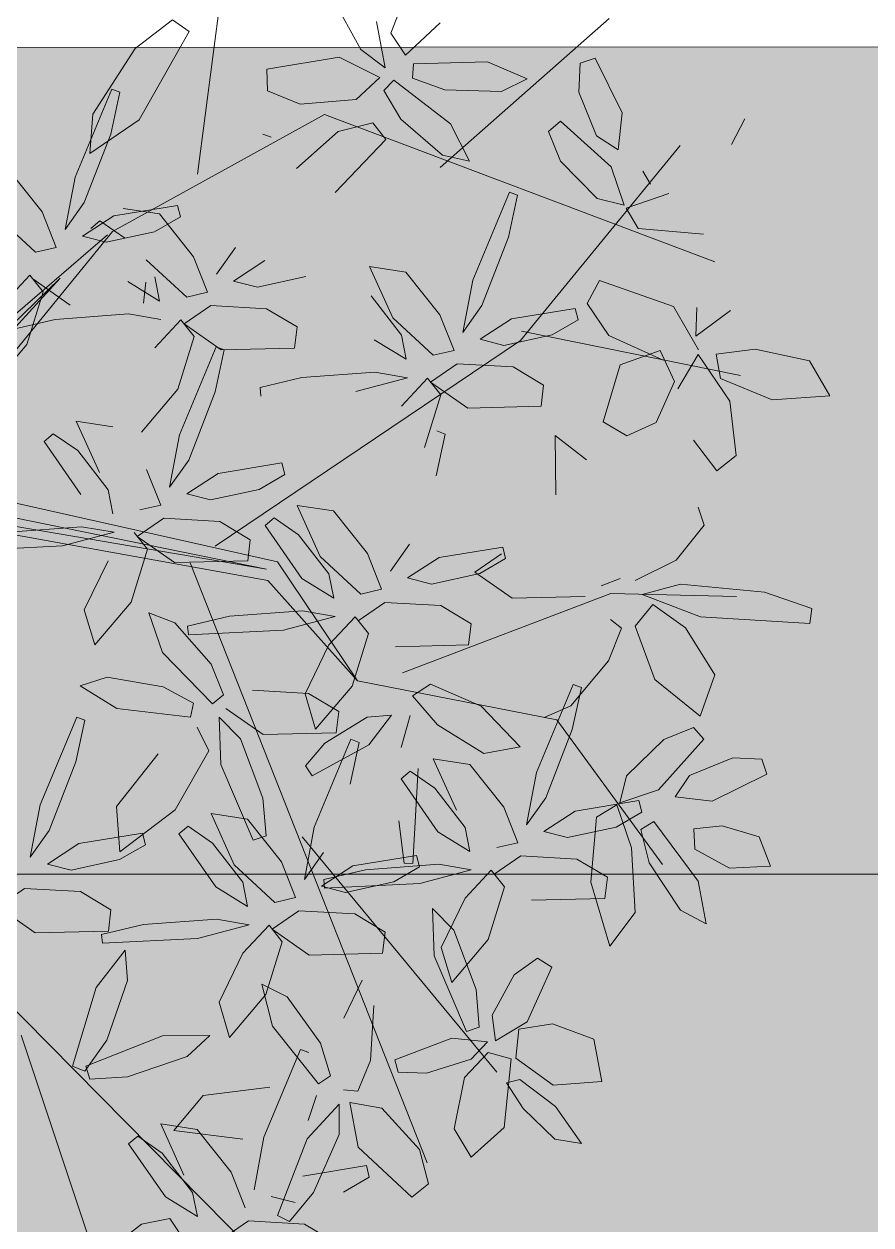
# Model space of a CAD drawing. Header units: metres. Extents: x 349703 to 349913, y 9282546 to 9282694.
# Drawn here: x 349805.421 to 349806.451, y 9282625.291 to 9282626.75 of the extents above; entities that cross this region are included whole.
import ezdxf

# ---------------------------------------------------------------- set-up
doc = ezdxf.new("R2010")
doc.units = ezdxf.units.M
doc.header["$LTSCALE"] = 0.25
doc.layers.add('AREA-VERDE', color=3, linetype='CONTINUOUS', lineweight=9)
doc.layers.add('ARQ-FONDO', color=253, linetype='CONTINUOUS', lineweight=9)

# ---------------------------------------------------------------- blocks, each defined once
blk = doc.blocks.new('ARR2')
at = {"layer": 'ARQ-FONDO', "lineweight": 5}
for p, q in [((2741.5187, 1214.8365), (2741.6275, 1215.6613)), ((2741.8584, 1215.0838), (2741.902, 1215.195)), ((2741.7521, 1215.1527), (2741.8057, 1215.0554)), ((2741.4748, 1215.1076), (2741.4091, 1215.057)), ((2741.5043, 1215.0867), (2741.4748, 1215.1076)), ((2741.8486, 1215.0229), (2741.8337, 1215.1046)), ((2741.9455, 1215.1019), (2741.8846, 1215.0455)), ((2741.9454, 1214.8481), (2742.2422, 1215.1094)), ((2741.4162, 1214.9316), (2741.5043, 1215.0867)), ((2741.8846, 1215.0455), (2741.8584, 1215.0838)), ((2741.4091, 1215.057), (2741.3349, 1214.9418)), ((2741.768, 1215.0419), (2741.641, 1215.0204)), ((2741.8393, 1215.006), (2741.768, 1215.0419)), ((2741.8057, 1215.0554), (2741.8486, 1215.0229)), ((2742.2178, 1215.04), (2742.1915, 1215.0311)), ((2742.2652, 1214.9437), (2742.2178, 1215.04)), ((2741.641, 1215.0204), (2741.6419, 1214.9829)), ((2741.8986, 1215.03), (2741.8968, 1215.005)), ((2742.0286, 1215.0333), (2741.8986, 1215.03)), ((2742.0983, 1215.0034), (2742.0286, 1215.0333)), ((2742.1915, 1215.0311), (2742.1891, 1214.98)), ((2741.7975, 1214.9675), (2741.8393, 1215.006)), ((2741.8636, 1215.0014), (2741.8465, 1214.9832)), ((2741.9635, 1214.9248), (2741.8636, 1215.0014)), ((2741.8968, 1215.005), (2741.9534, 1214.9843)), ((2742.0533, 1214.9815), (2742.0983, 1215.0034)), ((2741.3037, 1214.8311), (2741.3682, 1214.9854)), ((2741.3825, 1214.9802), (2741.3665, 1214.9065)), ((2741.3682, 1214.9854), (2741.3825, 1214.9802)), ((2741.6419, 1214.9829), (2741.6994, 1214.959)), ((2741.8465, 1214.9832), (2741.8759, 1214.9326)), ((2741.9534, 1214.9843), (2742.0533, 1214.9815)), ((2742.1891, 1214.98), (2742.22, 1214.9038)), ((2741.6994, 1214.959), (2741.7975, 1214.9675)), ((2741.3349, 1214.9418), (2741.3299, 1214.8724)), ((2741.3299, 1214.8724), (2741.4162, 1214.9316)), ((2741.3693, 1214.7358), (2741.7422, 1214.9411)), ((2741.7422, 1214.9411), (2742.4277, 1214.6823)), ((2741.8759, 1214.9326), (2741.9493, 1214.8697)), ((2742.2579, 1214.879), (2742.2652, 1214.9437)), ((2742.457, 1214.8885), (2742.4807, 1214.9334)), ((2741.7663, 1214.9113), (2741.6928, 1214.8459)), ((2741.8267, 1214.9266), (2741.7663, 1214.9113)), ((2741.8498, 1214.897), (2741.8267, 1214.9266)), ((2741.997, 1214.8592), (2741.9635, 1214.9248)), ((2742.1566, 1214.9296), (2742.1357, 1214.9112)), ((2742.1357, 1214.9112), (2742.1569, 1214.8589)), ((2742.2457, 1214.8494), (2742.1566, 1214.9296)), ((2741.3665, 1214.9065), (2741.3199, 1214.7864)), ((2741.6338, 1214.9067), (2741.6481, 1214.9014)), ((2741.7609, 1214.8039), (2741.8498, 1214.897)), ((2742.22, 1214.9038), (2742.2579, 1214.879)), ((2741.9493, 1214.8697), (2741.997, 1214.8592)), ((2742.0863, 1214.5442), (2742.3668, 1214.8866)), ((2742.1569, 1214.8589), (2742.2212, 1214.7932)), ((2742.2684, 1214.7816), (2742.2457, 1214.8494)), ((2741.1863, 1214.8451), (2741.246, 1214.7701)), ((2741.2863, 1214.739), (2741.3037, 1214.8311)), ((2742.3013, 1214.8415), (2742.3149, 1214.8188)), ((2742.0026, 1214.6501), (2742.0671, 1214.8044)), ((2742.0671, 1214.8044), (2742.0814, 1214.7992)), ((2741.3199, 1214.7864), (2741.2863, 1214.739)), ((2742.0814, 1214.7992), (2742.0654, 1214.7255)), ((2742.2212, 1214.7932), (2742.2684, 1214.7816)), ((2742.3472, 1214.8022), (2742.272, 1214.7764)), ((2741.2343, 1214.699), (2741.1631, 1214.7648)), ((2741.246, 1214.7701), (2741.2708, 1214.7075)), ((2741.3166, 1214.7272), (2741.3718, 1214.7631)), ((2741.3718, 1214.7631), (2741.4836, 1214.7814)), ((2741.388, 1214.7761), (2741.4519, 1214.7663)), ((2741.4519, 1214.7663), (2741.5116, 1214.6913)), ((2741.4836, 1214.7814), (2741.4889, 1214.7612)), ((2742.272, 1214.7764), (2742.2932, 1214.7405)), ((2741.3315, 1214.7407), (2741.3475, 1214.7541)), ((2741.3475, 1214.7541), (2741.3907, 1214.7245)), ((2741.4889, 1214.7612), (2741.4436, 1214.735)), ((2742.2932, 1214.7405), (2742.4079, 1214.731)), ((2740.9352, 1214.3642), (2741.3605, 1214.7299)), ((2741.0145, 1214.2999), (2741.3693, 1214.7358)), ((2741.3584, 1214.7165), (2741.3166, 1214.7272)), ((2741.4436, 1214.735), (2741.3584, 1214.7165)), ((2742.0654, 1214.7255), (2742.0188, 1214.6054)), ((2741.2708, 1214.7075), (2741.2343, 1214.699)), ((2741.5855, 1214.7076), (2741.552, 1214.6603)), ((2741.4999, 1214.6202), (2741.4287, 1214.686)), ((2741.5116, 1214.6913), (2741.5364, 1214.6287)), ((2741.5822, 1214.6484), (2741.6374, 1214.6843)), ((2741.1783, 1214.6098), (2741.2242, 1214.6591)), ((2741.2242, 1214.6591), (2741.2476, 1214.6298)), ((2741.7092, 1214.6562), (2741.6241, 1214.6378)), ((2741.8213, 1214.6739), (2741.8852, 1214.6641)), ((2741.862, 1214.5838), (2741.8213, 1214.6739)), ((2741.8852, 1214.6641), (2741.9449, 1214.5891)), ((2741.2773, 1214.6535), (2740.9696, 1214.317)), ((2740.9715, 1214.3555), (2741.2773, 1214.6535)), ((2741.2296, 1214.6521), (2741.295, 1214.6064)), ((2741.4523, 1214.6132), (2741.3962, 1214.6476)), ((2741.4237, 1214.6095), (2741.4282, 1214.6467)), ((2741.444, 1214.6556), (2741.4523, 1214.6132)), ((2741.6241, 1214.6378), (2741.5822, 1214.6484)), ((2741.9852, 1214.558), (2742.0026, 1214.6501)), ((2742.2254, 1214.6493), (2742.2034, 1214.6091)), ((2742.3553, 1214.6039), (2742.2254, 1214.6493)), ((2741.2476, 1214.6298), (2741.2188, 1214.5372)), ((2741.5364, 1214.6287), (2741.4999, 1214.6202)), ((2741.8239, 1214.6223), (2741.8772, 1214.5534)), ((2741.5421, 1214.6055), (2741.4952, 1214.5734)), ((2741.6404, 1214.5999), (2741.5421, 1214.6055)), ((2741.6938, 1214.568), (2741.6404, 1214.5999)), ((2742.0188, 1214.6054), (2741.9852, 1214.558)), ((2742.0707, 1214.5821), (2742.1825, 1214.6004)), ((2742.1825, 1214.6004), (2742.1877, 1214.5802)), ((2742.2034, 1214.6091), (2742.2417, 1214.5529)), ((2742.3991, 1214.5276), (2742.3553, 1214.6039)), ((2742.3961, 1214.6022), (2742.3945, 1214.5515)), ((2742.3945, 1214.5515), (2742.4557, 1214.597)), ((2741.1956, 1214.5639), (2741.269, 1214.5811)), ((2741.269, 1214.5811), (2741.3974, 1214.5907)), ((2741.3974, 1214.5907), (2741.4546, 1214.5808)), ((2741.444, 1214.531), (2741.4898, 1214.5803)), ((2741.4898, 1214.5803), (2741.5132, 1214.551)), ((2741.4952, 1214.5734), (2741.5606, 1214.5276)), ((2741.9332, 1214.518), (2741.862, 1214.5838)), ((2741.9449, 1214.5891), (2741.9697, 1214.5265)), ((2742.0155, 1214.5462), (2742.0707, 1214.5821)), ((2742.1877, 1214.5802), (2742.1424, 1214.554)), ((2741.5132, 1214.551), (2741.4844, 1214.4585)), ((2741.6893, 1214.5307), (2741.6938, 1214.568)), ((2741.8772, 1214.5534), (2741.8856, 1214.511)), ((2742.1424, 1214.554), (2742.0573, 1214.5355)), ((2742.088, 1214.5607), (2742.4728, 1214.4827)), ((2742.2417, 1214.5529), (2742.3371, 1214.5093)), ((2741.2188, 1214.5372), (2741.155, 1214.4617)), ((2741.4872, 1214.3786), (2741.5517, 1214.5329)), ((2741.5502, 1214.183), (2742.0863, 1214.5442)), ((2741.5517, 1214.5329), (2741.566, 1214.5277)), ((2741.5606, 1214.5276), (2741.6893, 1214.5307)), ((2741.8856, 1214.511), (2741.8295, 1214.5454)), ((2742.0573, 1214.5355), (2742.0155, 1214.5462)), ((2741.566, 1214.5277), (2741.55, 1214.454)), ((2741.9697, 1214.5265), (2741.9332, 1214.518)), ((2742.3322, 1214.5263), (2742.2618, 1214.5016)), ((2742.3572, 1214.4723), (2742.3322, 1214.5263)), ((2742.3988, 1214.5195), (2742.3627, 1214.4594)), ((2742.4542, 1214.4377), (2742.3988, 1214.5195)), ((2742.4991, 1214.5291), (2742.4303, 1214.5202)), ((2742.4303, 1214.5202), (2742.4377, 1214.4774)), ((2742.5941, 1214.5084), (2742.4991, 1214.5291)), ((2741.7022, 1214.4789), (2741.8307, 1214.4885)), ((2741.8307, 1214.4885), (2741.8879, 1214.4786)), ((2741.9754, 1214.5032), (2741.9284, 1214.4711)), ((2742.0736, 1214.4977), (2741.9754, 1214.5032)), ((2742.1271, 1214.4658), (2742.0736, 1214.4977)), ((2742.2618, 1214.5016), (2742.2315, 1214.4009)), ((2742.6301, 1214.4471), (2742.5941, 1214.5084)), ((2741.6288, 1214.4617), (2741.7022, 1214.4789)), ((2741.8879, 1214.4786), (2741.7973, 1214.4547)), ((2741.8772, 1214.4288), (2741.9231, 1214.4781)), ((2741.9231, 1214.4781), (2741.9465, 1214.4488)), ((2741.9284, 1214.4711), (2741.9939, 1214.4254)), ((2742.3248, 1214.3999), (2742.3572, 1214.4723)), ((2742.4377, 1214.4774), (2742.529, 1214.4396)), ((2741.4844, 1214.4585), (2741.4206, 1214.383)), ((2741.55, 1214.454), (2741.5034, 1214.3339)), ((2741.6303, 1214.4465), (2741.6288, 1214.4617)), ((2741.9465, 1214.4488), (2741.9177, 1214.3562)), ((2742.1226, 1214.4285), (2742.1271, 1214.4658)), ((2742.529, 1214.4396), (2742.6301, 1214.4471)), ((2741.9939, 1214.4254), (2742.1226, 1214.4285)), ((2742.4652, 1214.3423), (2742.4542, 1214.4377)), ((2741.3059, 1214.4024), (2741.3698, 1214.3926)), ((2741.3465, 1214.3123), (2741.3059, 1214.4024)), ((2741.9397, 1214.3851), (2741.9541, 1214.3798)), ((2742.2315, 1214.4009), (2742.2736, 1214.3766)), ((2742.2736, 1214.3766), (2742.3248, 1214.3999)), ((2741.2494, 1214.3669), (2741.2654, 1214.3803)), ((2741.3141, 1214.2738), (2741.2494, 1214.3669)), ((2741.2654, 1214.3803), (2741.3085, 1214.3507)), ((2741.4698, 1214.2865), (2741.4872, 1214.3786)), ((2741.9541, 1214.3798), (2741.9381, 1214.3062)), ((2742.1474, 1214.3773), (2742.1484, 1214.2727)), ((2742.2023, 1214.3344), (2742.1474, 1214.3773)), ((2742.3904, 1214.3691), (2742.4313, 1214.3153)), ((2741.3085, 1214.3507), (2741.3618, 1214.2818)), ((2742.4313, 1214.3153), (2742.4652, 1214.3423)), ((2741.5034, 1214.3339), (2741.4698, 1214.2865)), ((2741.5552, 1214.3106), (2741.6671, 1214.3289)), ((2741.6671, 1214.3289), (2741.6723, 1214.3087)), ((2741.0145, 1214.2999), (2741.6594, 1214.1552)), ((2741.4295, 1214.3176), (2741.4543, 1214.255)), ((2741.5001, 1214.2747), (2741.5552, 1214.3106)), ((2741.6723, 1214.3087), (2741.627, 1214.2825)), ((2740.9784, 1214.277), (2741.6403, 1214.1425)), ((2741.3618, 1214.2818), (2741.3702, 1214.2395)), ((2741.627, 1214.2825), (2741.5419, 1214.264)), ((2741.5419, 1214.264), (2741.5001, 1214.2747)), ((2741.6403, 1214.1425), (2740.9849, 1214.2535)), ((2740.9909, 1214.2402), (2741.6422, 1214.1223)), ((2741.4543, 1214.255), (2741.4177, 1214.2465)), ((2741.6939, 1214.2545), (2741.7579, 1214.2447)), ((2741.7346, 1214.1645), (2741.6939, 1214.2545)), ((2741.7579, 1214.2447), (2741.8176, 1214.1698)), ((2742.3988, 1214.2512), (2742.4094, 1214.2196)), ((2741.1868, 1214.2074), (2741.3153, 1214.217)), ((2741.3153, 1214.217), (2741.3725, 1214.2071)), ((2741.4599, 1214.2317), (2741.413, 1214.1996)), ((2741.5582, 1214.2261), (2741.4599, 1214.2317)), ((2741.6117, 1214.1942), (2741.5582, 1214.2261)), ((2741.6375, 1214.2191), (2741.6534, 1214.2325)), ((2741.7021, 1214.126), (2741.6375, 1214.2191)), ((2741.6534, 1214.2325), (2741.6966, 1214.2029)), ((2742.4094, 1214.2196), (2742.3603, 1214.1579)), ((2741.3725, 1214.2071), (2741.2819, 1214.1832)), ((2741.4077, 1214.2066), (2741.4311, 1214.1773)), ((2741.413, 1214.1996), (2741.4785, 1214.1539)), ((2741.6072, 1214.157), (2741.6117, 1214.1942)), ((2741.6966, 1214.2029), (2741.7499, 1214.134)), ((2741.2819, 1214.1832), (2741.1149, 1214.1749)), ((2741.4311, 1214.1773), (2741.4023, 1214.0847)), ((2741.8915, 1214.1861), (2741.8579, 1214.1387)), ((2741.9433, 1214.1627), (2742.0552, 1214.1811)), ((2742.0552, 1214.1811), (2742.0604, 1214.1609)), ((2741.3198, 1214.0712), (2741.3618, 1214.1573)), ((2741.4785, 1214.1539), (2741.6072, 1214.157)), ((2741.5062, 1214.1534), (2741.9224, 1213.0996)), ((2741.6594, 1214.1552), (2741.8003, 1213.9461)), ((2741.8058, 1214.0986), (2741.7346, 1214.1645)), ((2741.8176, 1214.1698), (2741.8423, 1214.1071)), ((2741.8881, 1214.1269), (2741.9433, 1214.1627)), ((2742.0531, 1214.1691), (2742.0062, 1214.137)), ((2742.0604, 1214.1609), (2742.0151, 1214.1346)), ((2742.3603, 1214.1579), (2742.2877, 1214.1225)), ((2741.7499, 1214.134), (2741.7583, 1214.0916)), ((2742.0151, 1214.1346), (2741.93, 1214.1162)), ((2742.0062, 1214.137), (2742.0717, 1214.0912)), ((2741.6422, 1214.1223), (2741.8003, 1213.9461)), ((2741.7583, 1214.0916), (2741.7021, 1214.126)), ((2741.93, 1214.1162), (2741.8881, 1214.1269)), ((2742.2281, 1214.113), (2742.2618, 1214.1258)), ((2742.3676, 1214.116), (2742.3003, 1214.0979)), ((2742.5152, 1214.1017), (2742.3676, 1214.116)), ((2741.8423, 1214.1071), (2741.8058, 1214.0986)), ((2741.8793, 1213.96), (2742.2455, 1214.0994)), ((2742.0717, 1214.0912), (2742.2004, 1214.0943)), ((2742.2455, 1214.0994), (2742.4659, 1214.0946)), ((2742.3003, 1214.0979), (2742.4025, 1214.0584)), ((2742.5982, 1214.0733), (2742.5152, 1214.1017)), ((2741.3385, 1214.0092), (2741.3198, 1214.0712)), ((2741.4023, 1214.0847), (2741.3385, 1214.0092)), ((2741.4336, 1214.0656), (2741.4573, 1213.9959)), ((2741.4793, 1214.0484), (2741.4336, 1214.0656)), ((2741.5749, 1214.0596), (2741.7034, 1214.0691)), ((2741.7034, 1214.0691), (2741.7606, 1214.0592)), ((2741.848, 1214.0839), (2741.8011, 1214.0518)), ((2741.9463, 1214.0783), (2741.848, 1214.0839)), ((2741.9998, 1214.0464), (2741.9463, 1214.0783)), ((2742.319, 1214.0806), (2742.288, 1214.042)), ((2742.3766, 1214.0395), (2742.319, 1214.0806)), ((2742.5948, 1214.0471), (2742.5982, 1214.0733)), ((2741.5429, 1213.9756), (2741.4793, 1214.0484)), ((2741.5015, 1214.0423), (2741.5749, 1214.0596)), ((2741.7606, 1214.0592), (2741.67, 1214.0353)), ((2741.7499, 1214.0095), (2741.7958, 1214.0588)), ((2741.7958, 1214.0588), (2741.8191, 1214.0294)), ((2741.9953, 1214.0092), (2741.9998, 1214.0464)), ((2742.2444, 1214.0542), (2742.2642, 1214.0389)), ((2742.4025, 1214.0584), (2742.5948, 1214.0471)), ((2741.503, 1214.0271), (2741.5015, 1214.0423)), ((2741.67, 1214.0353), (2741.503, 1214.0271)), ((2741.8191, 1214.0294), (2741.7904, 1213.9369)), ((2742.2642, 1214.0389), (2742.2411, 1213.9814)), ((2742.288, 1214.042), (2742.3223, 1213.9488)), ((2742.428, 1213.957), (2742.3766, 1214.0395)), ((2741.7079, 1213.9233), (2741.7499, 1214.0095)), ((2741.8666, 1214.006), (2741.9953, 1214.0092)), ((2741.4573, 1213.9959), (2741.5452, 1213.9058)), ((2742.2411, 1213.9814), (2742.1749, 1213.9023)), ((2741.5648, 1213.9214), (2741.5429, 1213.9756)), ((2741.3603, 1213.9527), (2741.3126, 1213.9375)), ((2741.4588, 1213.9356), (2741.3603, 1213.9527)), ((2741.8003, 1213.9461), (2742.1503, 1213.8779)), ((2741.8967, 1213.9201), (2741.9283, 1213.9402)), ((2741.9283, 1213.9402), (2742.0173, 1213.9018)), ((2742.1146, 1213.7855), (2742.179, 1213.9399)), ((2742.179, 1213.9399), (2742.1934, 1213.9346)), ((2742.3223, 1213.9488), (2742.4021, 1213.884)), ((2742.4021, 1213.884), (2742.428, 1213.957)), ((2741.3126, 1213.9375), (2741.3773, 1213.8979)), ((2741.5118, 1213.9069), (2741.4588, 1213.9356)), ((2741.5452, 1213.9058), (2741.5648, 1213.9214)), ((2741.7138, 1213.9242), (2741.6155, 1213.9298)), ((2741.7265, 1213.8614), (2741.7079, 1213.9233)), ((2741.7673, 1213.8923), (2741.7138, 1213.9242)), ((2741.7904, 1213.9369), (2741.7265, 1213.8614)), ((2741.9409, 1213.8692), (2741.8967, 1213.9201)), ((2742.1934, 1213.9346), (2742.1774, 1213.861)), ((2741.3773, 1213.8979), (2741.5065, 1213.8825)), ((2741.5065, 1213.8825), (2741.5118, 1213.9069)), ((2741.5686, 1213.8977), (2741.634, 1213.8519)), ((2742.0173, 1213.9018), (2742.0857, 1213.8304)), ((2742.1749, 1213.9023), (2742.1278, 1213.8821)), ((2741.2422, 1213.7283), (2741.3067, 1213.8826)), ((2741.321, 1213.8774), (2741.305, 1213.8037)), ((2741.3067, 1213.8826), (2741.321, 1213.8774)), ((2741.557, 1213.8823), (2741.56, 1213.7993)), ((2741.5947, 1213.8441), (2741.557, 1213.8823)), ((2741.7429, 1213.8367), (2741.817, 1213.8824)), ((2741.7628, 1213.8551), (2741.7673, 1213.8923)), ((2741.817, 1213.8824), (2741.86, 1213.8862)), ((2741.86, 1213.8862), (2741.8199, 1213.834)), ((2741.8766, 1213.8293), (2741.8925, 1213.8851)), ((2742.1503, 1213.8779), (2742.336, 1213.6237)), ((2741.5181, 1213.8651), (2741.5386, 1213.8235)), ((2741.634, 1213.8519), (2741.7628, 1213.8551)), ((2742.0221, 1213.8184), (2741.9409, 1213.8692)), ((2742.1774, 1213.861), (2742.1308, 1213.7408)), ((2742.3906, 1213.8645), (2742.3383, 1213.8433)), ((2742.4089, 1213.8437), (2742.3906, 1213.8645)), ((2741.6338, 1213.7401), (2741.5947, 1213.8441)), ((2741.7089, 1213.7968), (2741.7429, 1213.8367)), ((2741.8199, 1213.834), (2741.7205, 1213.7795)), ((2741.7241, 1213.6891), (2741.7885, 1213.8435)), ((2741.8029, 1213.8382), (2741.7869, 1213.7646)), ((2741.7885, 1213.8435), (2741.8029, 1213.8382)), ((2742.3383, 1213.8433), (2742.2725, 1213.7791)), ((2742.3288, 1213.7546), (2742.4089, 1213.8437)), ((2741.3763, 1213.7255), (2741.4497, 1213.818)), ((2741.5386, 1213.8235), (2741.4794, 1213.7197)), ((2742.0857, 1213.8304), (2742.0221, 1213.8184)), ((2741.305, 1213.8037), (2741.2584, 1213.6836)), ((2741.56, 1213.7993), (2741.6169, 1213.6665)), ((2741.7205, 1213.7795), (2741.7089, 1213.7968)), ((2741.9067, 1213.7925), (2741.8973, 1213.6255)), ((2741.9332, 1213.8093), (2741.9972, 1213.7995)), ((2741.9739, 1213.7192), (2741.9332, 1213.8093)), ((2741.9972, 1213.7995), (2742.0569, 1213.7245)), ((2742.4594, 1213.8111), (2742.3832, 1213.7802)), ((2742.5104, 1213.8088), (2742.4594, 1213.8111)), ((2742.5194, 1213.7825), (2742.5104, 1213.8088)), ((2741.8768, 1213.7739), (2741.8927, 1213.7873)), ((2741.9414, 1213.6808), (2741.8768, 1213.7739)), ((2741.8927, 1213.7873), (2741.9359, 1213.7577)), ((2742.0972, 1213.6935), (2742.1146, 1213.7855)), ((2742.2725, 1213.7791), (2742.261, 1213.7318)), ((2742.3832, 1213.7802), (2742.3584, 1213.7424)), ((2742.4231, 1213.7351), (2742.5194, 1213.7825)), ((2741.9359, 1213.7577), (2741.9892, 1213.6888)), ((2742.261, 1213.7318), (2742.3288, 1213.7546)), ((2741.2248, 1213.6363), (2741.2422, 1213.7283)), ((2741.6393, 1213.674), (2741.6338, 1213.7401)), ((2742.1308, 1213.7408), (2742.0972, 1213.6935)), ((2742.1826, 1213.7175), (2742.2945, 1213.7358)), ((2742.2558, 1213.7282), (2742.2199, 1213.707)), ((2742.2816, 1213.653), (2742.2558, 1213.7282)), ((2742.2945, 1213.7358), (2742.2997, 1213.7157)), ((2742.3584, 1213.7424), (2742.4231, 1213.7351)), ((2741.3824, 1213.6459), (2741.3763, 1213.7255)), ((2741.4794, 1213.7197), (2741.3824, 1213.6459)), ((2741.5427, 1213.713), (2741.6067, 1213.7031)), ((2741.5834, 1213.6229), (2741.5427, 1213.713)), ((2742.0569, 1213.7245), (2742.0816, 1213.6619)), ((2742.1274, 1213.6816), (2742.1826, 1213.7175)), ((2742.2199, 1213.707), (2742.2103, 1213.5924)), ((2742.2997, 1213.7157), (2742.2544, 1213.6894)), ((2741.4862, 1213.6775), (2741.5022, 1213.6909)), ((2741.5022, 1213.6909), (2741.5454, 1213.6613)), ((2741.6067, 1213.7031), (2741.6664, 1213.6282)), ((2741.7067, 1213.5971), (2741.7241, 1213.6891)), ((2741.882, 1213.6257), (2741.8726, 1213.7005)), ((2741.9892, 1213.6888), (2741.9976, 1213.6464)), ((2742.2544, 1213.6894), (2742.1693, 1213.671)), ((2742.3208, 1213.6989), (2742.2982, 1213.6853)), ((2742.3986, 1213.5945), (2742.3208, 1213.6989)), ((2742.4407, 1213.6918), (2742.3913, 1213.6861)), ((2742.3913, 1213.6861), (2742.3926, 1213.6504)), ((2742.5059, 1213.6724), (2742.4407, 1213.6918)), ((2741.2584, 1213.6836), (2741.2248, 1213.6363)), ((2741.3103, 1213.6603), (2741.4221, 1213.6786)), ((2741.4221, 1213.6786), (2741.4273, 1213.6584)), ((2741.5509, 1213.5844), (2741.4862, 1213.6775)), ((2741.6169, 1213.6665), (2741.6393, 1213.674)), ((2741.7026, 1213.6723), (2742.0451, 1213.2589)), ((2741.9976, 1213.6464), (2741.9414, 1213.6808)), ((2742.1693, 1213.671), (2742.1274, 1213.6816)), ((2742.2982, 1213.6853), (2742.3127, 1213.6266)), ((2742.5257, 1213.6207), (2742.5059, 1213.6724)), ((2741.2551, 1213.6244), (2741.3103, 1213.6603)), ((2741.4273, 1213.6584), (2741.382, 1213.6322)), ((2741.5454, 1213.6613), (2741.5987, 1213.5924)), ((2741.7402, 1213.6445), (2741.7067, 1213.5971)), ((2742.0816, 1213.6619), (2742.0451, 1213.6534)), ((2742.2881, 1213.5393), (2742.2816, 1213.653)), ((2742.3926, 1213.6504), (2742.4536, 1213.6169)), ((2740.9374, 1213.632), (2741.6198, 1212.9417)), ((2741.2969, 1213.6137), (2741.2551, 1213.6244)), ((2741.382, 1213.6322), (2741.2969, 1213.6137)), ((2741.6546, 1213.5571), (2741.5834, 1213.6229)), ((2741.6664, 1213.6282), (2741.6911, 1213.5655)), ((2741.7921, 1213.6211), (2741.904, 1213.6395)), ((2741.8142, 1213.6143), (2741.9427, 1213.6239)), ((2741.8973, 1213.6255), (2741.882, 1213.6257)), ((2741.904, 1213.6395), (2741.9092, 1213.6193)), ((2741.9427, 1213.6239), (2741.9999, 1213.614)), ((2742.0873, 1213.6387), (2742.0404, 1213.6066)), ((2742.1856, 1213.6331), (2742.0873, 1213.6387)), ((2742.2391, 1213.6012), (2742.1856, 1213.6331)), ((2742.3127, 1213.6266), (2742.3679, 1213.5432)), ((2741.7369, 1213.5853), (2741.7921, 1213.6211)), ((2741.7408, 1213.5971), (2741.8142, 1213.6143)), ((2741.9092, 1213.6193), (2741.8639, 1213.593)), ((2741.9999, 1213.614), (2741.9093, 1213.5901)), ((2741.9892, 1213.5642), (2742.0351, 1213.6136)), ((2742.0351, 1213.6136), (2742.0584, 1213.5842)), ((2742.4536, 1213.6169), (2742.5257, 1213.6207)), ((2741.215, 1213.5814), (2741.168, 1213.5493)), ((2741.3132, 1213.5759), (2741.215, 1213.5814)), ((2741.607, 1213.55), (2741.5509, 1213.5844)), ((2741.5987, 1213.5924), (2741.607, 1213.55)), ((2741.7788, 1213.5746), (2741.7369, 1213.5853)), ((2741.7423, 1213.5819), (2741.7408, 1213.5971)), ((2741.9093, 1213.5901), (2741.7423, 1213.5819)), ((2741.8639, 1213.593), (2741.7788, 1213.5746)), ((2742.0584, 1213.5842), (2742.0297, 1213.4917)), ((2742.2103, 1213.5924), (2742.2433, 1213.4802)), ((2742.2346, 1213.5639), (2742.2391, 1213.6012)), ((2742.4128, 1213.5195), (2742.3986, 1213.5945)), ((2741.3667, 1213.544), (2741.3132, 1213.5759)), ((2741.6911, 1213.5655), (2741.6546, 1213.5571)), ((2741.9472, 1213.4781), (2741.9892, 1213.5642)), ((2742.1058, 1213.5608), (2742.2346, 1213.5639)), ((2741.168, 1213.5493), (2741.2335, 1213.5036)), ((2741.3622, 1213.5067), (2741.3667, 1213.544)), ((2741.6968, 1213.5423), (2741.6499, 1213.5102)), ((2741.7951, 1213.5367), (2741.6968, 1213.5423)), ((2741.9318, 1213.5462), (2741.9348, 1213.4632)), ((2741.9696, 1213.508), (2741.9318, 1213.5462)), ((2742.2433, 1213.4802), (2742.2881, 1213.5393)), ((2742.3679, 1213.5432), (2742.4128, 1213.5195)), ((2741.3503, 1213.5007), (2741.4237, 1213.518)), ((2741.4237, 1213.518), (2741.5522, 1213.5276)), ((2741.6094, 1213.5176), (2741.5188, 1213.4937)), ((2741.5522, 1213.5276), (2741.6094, 1213.5176)), ((2741.5987, 1213.4679), (2741.6446, 1213.5172)), ((2741.6446, 1213.5172), (2741.6679, 1213.4879)), ((2741.8486, 1213.5048), (2741.7951, 1213.5367)), ((2741.2335, 1213.5036), (2741.3622, 1213.5067)), ((2741.3517, 1213.4855), (2741.3503, 1213.5007)), ((2741.6499, 1213.5102), (2741.7153, 1213.4644)), ((2741.844, 1213.4676), (2741.8486, 1213.5048)), ((2742.0086, 1213.404), (2741.9696, 1213.508)), ((2741.5188, 1213.4937), (2741.3517, 1213.4855)), ((2741.6679, 1213.4879), (2741.6391, 1213.3953)), ((2741.9658, 1213.4162), (2741.9472, 1213.4781)), ((2742.0297, 1213.4917), (2741.9658, 1213.4162)), ((2741.3916, 1213.4732), (2741.3406, 1213.4076)), ((2741.396, 1213.4197), (2741.3916, 1213.4732)), ((2741.5567, 1213.3817), (2741.5987, 1213.4679)), ((2741.7153, 1213.4644), (2741.844, 1213.4676)), ((2741.9348, 1213.4632), (2741.9917, 1213.3304)), ((2742.1166, 1213.4588), (2742.0752, 1213.4296)), ((2742.1413, 1213.4433), (2742.1166, 1213.4588)), ((2742.0982, 1213.3471), (2742.1413, 1213.4433)), ((2741.3593, 1213.3148), (2741.396, 1213.4197)), ((2741.632, 1213.4135), (2741.6504, 1213.3399)), ((2741.6767, 1213.3909), (2741.632, 1213.4135)), ((2741.8081, 1213.4202), (2741.7762, 1213.3538)), ((2742.0752, 1213.4296), (2742.0366, 1213.3588)), ((2741.3406, 1213.4076), (2741.2992, 1213.2692)), ((2741.6391, 1213.3953), (2741.5753, 1213.3198)), ((2741.735, 1213.3098), (2741.6767, 1213.3909)), ((2742.0141, 1213.3379), (2742.0086, 1213.404)), ((2741.5753, 1213.3198), (2741.5567, 1213.3817)), ((2741.823, 1213.2793), (2741.8287, 1213.3759)), ((2742.0366, 1213.3588), (2742.0428, 1213.3136)), ((2741.6504, 1213.3399), (2741.7318, 1213.2384)), ((2741.9917, 1213.3304), (2742.0141, 1213.3379)), ((2742.0428, 1213.3136), (2742.0982, 1213.3471)), ((2742.0835, 1213.3346), (2742.0784, 1213.2833)), ((2742.1426, 1213.3436), (2742.0835, 1213.3346)), ((2742.2155, 1213.3166), (2742.1426, 1213.3436)), ((2741.2088, 1213.3241), (2741.3717, 1212.8358)), ((2741.3211, 1213.2606), (2741.3593, 1213.3148)), ((2741.4573, 1213.3225), (2741.3229, 1213.2693)), ((2741.5403, 1213.3232), (2741.4573, 1213.3225)), ((2741.501, 1213.2866), (2741.5403, 1213.3232)), ((2741.7527, 1213.2522), (2741.735, 1213.3098)), ((2741.9658, 1213.3187), (2741.8656, 1213.2806)), ((2742.0284, 1213.3123), (2741.9658, 1213.3187)), ((2741.9997, 1213.2816), (2742.0284, 1213.3123)), ((2742.2292, 1213.2425), (2742.2155, 1213.3166)), ((2741.396, 1213.2504), (2741.501, 1213.2866)), ((2741.6357, 1213.1444), (2741.7001, 1213.2988)), ((2741.7001, 1213.2988), (2741.7145, 1213.2935)), ((2742.0296, 1213.2933), (2741.9882, 1213.2496)), ((2742.0698, 1213.282), (2742.0296, 1213.2933)), ((2741.2992, 1213.2692), (2741.3211, 1213.2606)), ((2741.3229, 1213.2693), (2741.3298, 1213.2467)), ((2741.8006, 1213.2254), (2741.823, 1213.2793)), ((2741.8656, 1213.2806), (2741.8714, 1213.2591)), ((2741.9212, 1213.2569), (2741.9997, 1213.2816)), ((2742.0575, 1213.1617), (2742.0698, 1213.282)), ((2742.0784, 1213.2833), (2742.1438, 1213.2359)), ((2741.3298, 1213.2467), (2741.396, 1213.2504)), ((2741.7318, 1213.2384), (2741.7527, 1213.2522)), ((2741.8714, 1213.2591), (2741.9212, 1213.2569)), ((2741.9882, 1213.2496), (2741.9701, 1213.1593)), ((2742.0617, 1213.2399), (2742.0856, 1213.246)), ((2742.0856, 1213.246), (2742.148, 1213.1986)), ((2741.5289, 1213.2177), (2741.6461, 1213.2322)), ((2741.7757, 1213.2279), (2741.8006, 1213.2254)), ((2742.0909, 1213.1949), (2742.0617, 1213.2399)), ((2742.1438, 1213.2359), (2742.2292, 1213.2425)), ((2741.4775, 1213.1566), (2741.5289, 1213.2177)), ((2741.7677, 1213.2029), (2741.7117, 1213.1416)), ((2741.7279, 1213.2179), (2741.7133, 1213.1739)), ((2741.7678, 1213.1492), (2741.7677, 1213.2029)), ((2741.7868, 1213.2057), (2741.8014, 1213.1273)), ((2741.8427, 1213.1958), (2741.7868, 1213.2057)), ((2741.9089, 1213.1229), (2741.8427, 1213.1958)), ((2742.1469, 1213.141), (2742.0909, 1213.1949)), ((2742.148, 1213.1986), (2742.1936, 1213.1338)), ((2741.4543, 1213.1682), (2741.5183, 1213.1584)), ((2741.495, 1213.0781), (2741.4543, 1213.1682)), ((2741.5183, 1213.1584), (2741.578, 1213.0834)), ((2741.9701, 1213.1593), (2741.9995, 1213.1096)), ((2741.9995, 1213.1096), (2742.0575, 1213.1617)), ((2741.3979, 1213.1328), (2741.4138, 1213.1462)), ((2741.4138, 1213.1462), (2741.457, 1213.1166)), ((2741.5984, 1213.1413), (2741.4775, 1213.1566)), ((2741.6183, 1213.0524), (2741.6357, 1213.1444)), ((2741.7117, 1213.1416), (2741.6592, 1213.007)), ((2741.7228, 1213.0476), (2741.7678, 1213.1492)), ((2742.1936, 1213.1338), (2742.1469, 1213.141)), ((2741.4625, 1213.0397), (2741.3979, 1213.1328)), ((2741.457, 1213.1166), (2741.5103, 1213.0477)), ((2741.8014, 1213.1273), (2741.8954, 1213.0393)), ((2741.9247, 1213.0627), (2741.9089, 1213.1229)), ((2741.578, 1213.0834), (2741.6027, 1213.0208)), ((2741.7037, 1213.0764), (2741.8156, 1213.0947)), ((2741.8208, 1213.0745), (2741.7755, 1213.0483)), ((2741.8156, 1213.0947), (2741.8208, 1213.0745)), ((2741.8954, 1213.0393), (2741.9247, 1213.0627)), ((2741.5187, 1213.0053), (2741.4625, 1213.0397)), ((2741.5103, 1213.0477), (2741.5187, 1213.0053)), ((2741.6904, 1213.0298), (2741.6486, 1213.0405)), ((2741.6804, 1212.9966), (2741.7228, 1213.0476)), ((2741.4206, 1212.9917), (2741.3566, 1212.9426)), ((2741.4703, 1213.0015), (2741.4206, 1212.9917)), ((2741.4866, 1212.9773), (2741.4703, 1213.0015)), ((2741.6084, 1212.9976), (2741.5615, 1212.9655)), ((2741.7067, 1212.992), (2741.6084, 1212.9976)), ((2741.6592, 1213.007), (2741.6804, 1212.9966)), ((2741.7602, 1212.9601), (2741.7067, 1212.992))]:
    blk.add_line(p, q, dxfattribs=at)

msp = doc.modelspace()

# ---------------------------------------------------------------- hatches: boundary and pattern name
at = {"layer": 'AREA-VERDE', "lineweight": 0, "true_color": 0xc4e4b2, "transparency": 33554687}
h = msp.add_hatch(color=3, dxfattribs=at)
h.dxf.hatch_style = 1
h.paths.add_polyline_path([(349810.3413, 9282626.7246), (349798.276, 9282626.717), (349798.276, 9282620.7718), (349810.3413, 9282620.7795)])
h.paths.add_polyline_path([(349799.276, 9282625.717), (349809.6931, 9282625.717), (349809.6931, 9282621.7718), (349799.276, 9282621.7718)], flags=16)
at = {"layer": 'AREA-VERDE', "lineweight": 0, "true_color": 0xc4e4b2, "transparency": 33554610}
h = msp.add_hatch(color=3, dxfattribs=at)
h.dxf.hatch_style = 1
h.paths.add_polyline_path([(349809.6931, 9282625.717), (349799.276, 9282625.717), (349799.276, 9282621.7718), (349809.6931, 9282621.7718)])

# ---------------------------------------------------------------- linework, layer by layer
at = {"layer": 'ARQ-FONDO'}
for points in [[(349798.276, 9282626.717), (349810.3413, 9282626.7246), (349810.3413, 9282620.7795), (349798.276, 9282620.7718)], [(349799.276, 9282625.717), (349809.6931, 9282625.717), (349809.6931, 9282621.7718), (349799.276, 9282621.7718)]]:
    msp.add_lwpolyline(points, close=True, dxfattribs=at)

# ---------------------------------------------------------------- block references
at = {"layer": 'ARQ-FONDO', "xscale": 0.6917913537138002, "yscale": 0.6917913537138002, "zscale": 0.6917913537138002}
msp.add_blockref('ARR2', (347909.0732, 9281786.1543), dxfattribs=at)

doc.saveas('drawing.dxf')
